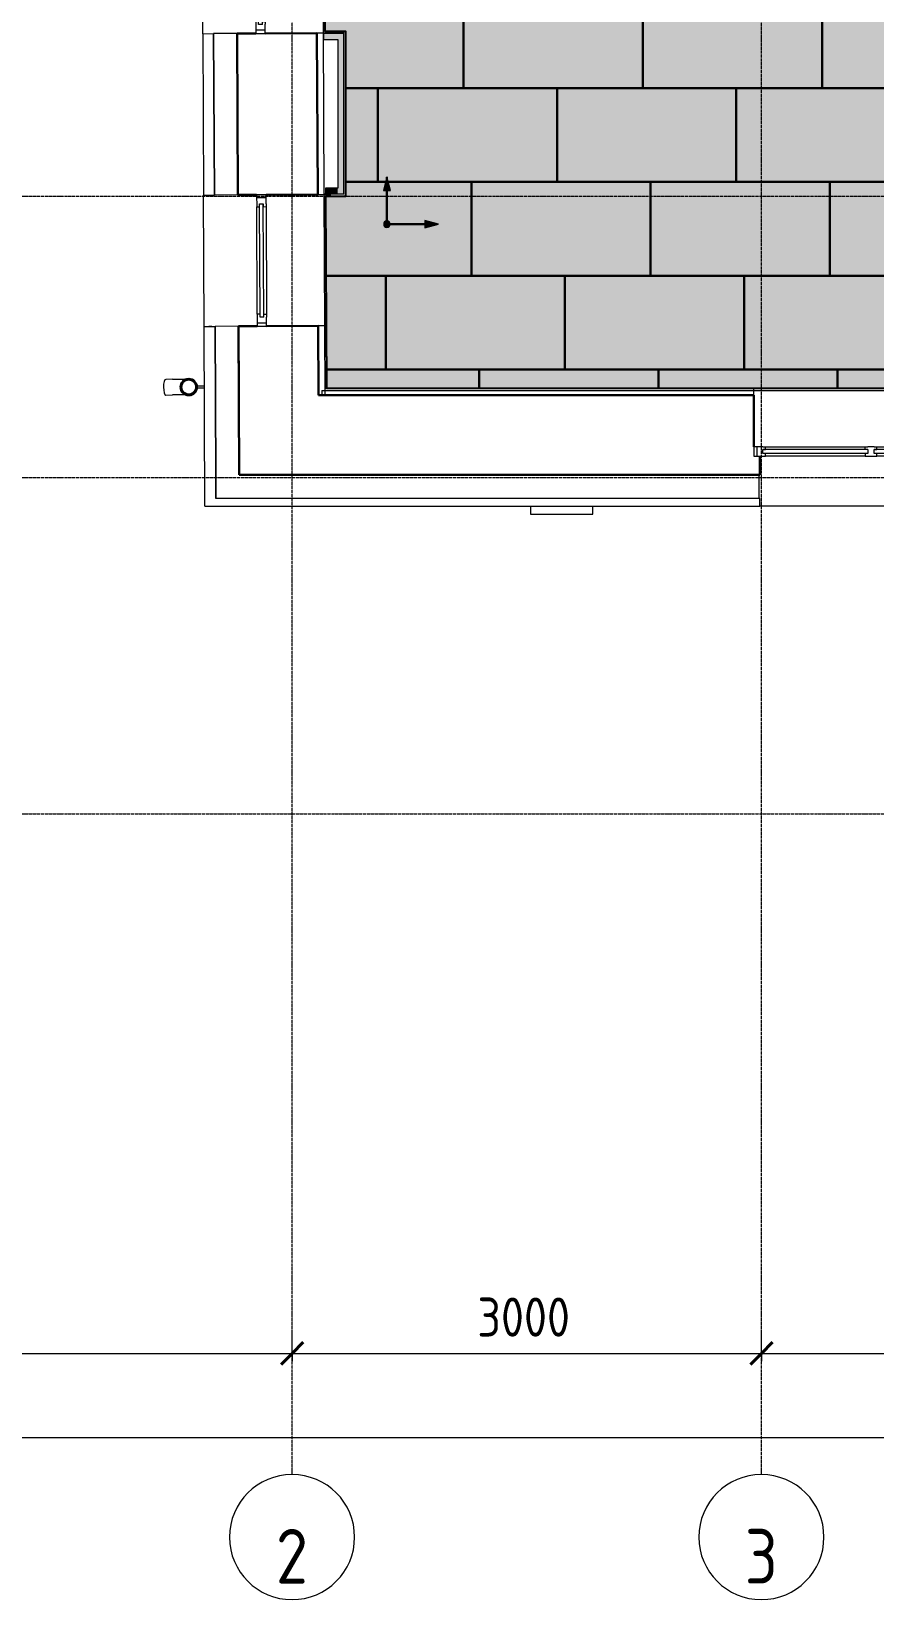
# Model space of a CAD drawing. Header units: millimetres. Extents: x -12447 to 83753, y -46415 to 46712.
# Drawn here: x -1667 to 3723, y -7181 to 2848 of the extents above; entities that cross this region are included whole.
import ezdxf
from ezdxf.xclip import XClip

# ---------------------------------------------------------------- set-up
doc = ezdxf.new("R2010")
doc.units = ezdxf.units.MM
doc.header["$XCLIPFRAME"] = 2
doc.linetypes.add('ADSK_Линия сетки', pattern=[25, 20, -2.5, 0, -2.5])
doc.layers.add('1_Сущ. кусты', color=7, linetype='Continuous')
for name, color, linetype, lineweight in [('_ Окна', 7, 'Continuous', 9), ('Обобщенные модели', 7, 'Continuous', 18), ('Окна', 7, 'Continuous', 9), ('Оси', 7, 'Continuous', 9), ('Перекрытие', 7, 'Continuous', 18), ('Размеры', 7, 'Continuous', 9), ('Размеры-100', 7, 'Continuous', 9), ('Стены внутренние', 7, 'Continuous', 18), ('Стены наружные', 7, 'Continuous', 18), ('Стены несущие', 7, 'Continuous', 30), ('Стены отделка', 7, 'Continuous', 30), ('Стены штриховка', 7, 'Continuous', 9), ('Узлы', 7, 'Continuous', 18)]:
    doc.layers.add(name, color=color, linetype=linetype, lineweight=lineweight)
doc.layers.add('Линии', color=7, linetype='Continuous', lineweight=9, true_color=0x00a600)
doc.styles.add('GOST Common', font='GOST_Common.ttf', dxfattribs={"width": 0.9, "height": 350})
doc.styles.add('GOST Common_2', font='GOST_Common.ttf', dxfattribs={"width": 0.9, "height": 250})
doc.dimstyles.new('ADSK_Основной_2_5_мм', dxfattribs={"dimscale": 304.8, "dimtxt": 251.428749, "dimasz": 0.463911, "dimexe": 0.492126, "dimexo": 0.492126, "dimgap": 0.098425, "dimtad": 1, "dimrnd": 0.01, "dimdsep": 46, "dimtxsty": 'GOST Common_2', "dimblk1": 'OBLIQUE', "dimblk2": 'OBLIQUE', "dimsah": 1, "dimcen": 0.09, "dimdle": 0.492126, "dimazin": 2, "dimtfac": 1, "dimtdec": 4, "dimtix": 1, "dimtmove": 0, "dimatfit": 3, "dimfxl": 1, "dimtvp": 1, "dimtolj": 1, "dimtzin": 0, "dimlwd": 20, "dimlwe": 20, "dimarcsym": 2})

# ---------------------------------------------------------------- blocks, each defined once
blk = doc.blocks.new('Водосток - Тип 1 _карниз больше 490мм_-5158525-План полов 1-го этажа')
at = {"layer": 'Обобщенные модели', "lineweight": 9}
h = blk.add_hatch(dxfattribs=at)
h.set_pattern_fill('FP_8', color=256, style=0, pattern_type=2)
h.set_pattern_definition([(314.728, (-451.3, -498.1), (106.568, 105.561), [])])
h.paths.add_polyline_path([(76, 171), (77, 147), (87, 128), (103, 115), (125, 110), (147, 115), (164, 129), (174, 149), (174, 171), (164, 191), (145, 206), (125, 210), (102, 204), (86, 191), (76, 171)])
at = {"layer": 'Обобщенные модели'}
for p, q in [((75, 306), (75, 264)), ((175, 264), (175, 306)), ((120, 109), (120, 60)), ((130, 60), (130, 109))]:
    blk.add_line(p, q, dxfattribs=at)
at = {"layer": 'Обобщенные модели', "flags": 128}
for points in [[(75, 173), (75, 174), (75, 177), (75, 180), (75, 183), (75, 186), (75, 190), (75, 193), (75, 197), (75, 201), (75, 205), (75, 210), (75, 214), (75, 219), (75, 224), (75, 229), (75, 234), (75, 239), (75, 245), (75, 250), (75, 256), (75, 261), (75, 264)], [(175, 264), (175, 258), (175, 252), (175, 247), (175, 242), (175, 236), (175, 231), (175, 226), (175, 221), (175, 216), (175, 212), (175, 207), (175, 203), (175, 199), (175, 195), (175, 191), (175, 188), (175, 184), (175, 181), (175, 178), (175, 175), (175, 173)]]:
    blk.add_lwpolyline(points, dxfattribs=at)
at = {"layer": 'Обобщенные модели'}
for start, end in [(90, 270), (270, 90)]:
    blk.add_arc((125, 160), 52, start, end, dxfattribs=at)
at = {"layer": 'Обобщенные модели', "lineweight": 40}
for start, end in [(90, 270), (270, 90)]:
    blk.add_arc((125, 160), 50, start, end, dxfattribs=at)
at = {"layer": 'Обобщенные модели'}
for start_param, end_param in [(4.712389, 6.283185), (3.141593, 4.712389)]:
    blk.add_ellipse((125, 306), major_axis=(-50, 0), ratio=0.309017, start_param=start_param, end_param=end_param, dxfattribs=at)
blk = doc.blocks.new('окна_rehau_однопольное_фрамуга_сверху - 800х2240 _нов_-2056536-План полов 1-го этажа')
at = {"layer": '_ Окна', "lineweight": 18}
for p, q in [((-344, 135), (-420, 135)), ((-420, 135), (-420, 75)), ((-362, 93), (-362, 117)), ((-362, 117), (-344, 117)), ((-344, 117), (-344, 135)), ((344, 135), (344, 117)), ((420, 135), (344, 135)), ((344, 117), (362, 117)), ((362, 117), (362, 93)), ((420, 75), (420, 135)), ((-420, 75), (-362, 75)), ((-362, 93), (-344, 93)), ((-344, 75), (-362, 75)), ((-344, 93), (-344, 75)), ((344, 93), (344, 75)), ((362, 93), (344, 93)), ((362, 75), (344, 75)), ((362, 75), (420, 75))]:
    blk.add_line(p, q, dxfattribs=at)
at = {"layer": '_ Окна'}
for p, q in [((-400, 75), (-400, 135)), ((-344, 117), (344, 117)), ((400, 75), (400, 135)), ((-362, 93), (362, 93))]:
    blk.add_line(p, q, dxfattribs=at)
at = {"layer": 'Окна'}
for p, q in [((-344, 135), (344, 135)), ((344, 75), (-344, 75))]:
    blk.add_line(p, q, dxfattribs=at)
blk = doc.blocks.new('окна_rehau_однопольное_фрамуга_сверху - 800х2240 _нов_-V51-План полов 1-го этажа')
at = {"layer": '_ Окна', "lineweight": 18}
for p, q in [((-344, 135), (-420, 135)), ((-420, 135), (-420, 75)), ((-362, 93), (-362, 117)), ((-362, 117), (-344, 117)), ((-344, 117), (-344, 135)), ((344, 135), (344, 117)), ((420, 135), (344, 135)), ((344, 117), (362, 117)), ((362, 117), (362, 93)), ((420, 75), (420, 135)), ((-420, 75), (-362, 75)), ((-362, 93), (-344, 93)), ((-344, 75), (-362, 75)), ((-344, 93), (-344, 75)), ((344, 93), (344, 75)), ((362, 93), (344, 93)), ((362, 75), (344, 75)), ((362, 75), (420, 75))]:
    blk.add_line(p, q, dxfattribs=at)
at = {"layer": '_ Окна'}
for p, q in [((-400, 75), (-400, 135)), ((-344, 117), (344, 117)), ((400, 75), (400, 135)), ((-362, 93), (362, 93))]:
    blk.add_line(p, q, dxfattribs=at)
at = {"layer": 'Окна'}
for p, q in [((-344, 135), (344, 135)), ((344, 75), (-344, 75))]:
    blk.add_line(p, q, dxfattribs=at)
blk = doc.blocks.new('окна_rehau_двупольное_2_фрамуги - 1460х2440 _нов_-2128967-План полов 1-го этажа')
at = {"layer": '_ Окна', "lineweight": 18}
for p, q in [((-674, 135), (-750, 135)), ((-750, 135), (-750, 75)), ((-692, 93), (-692, 117)), ((-692, 117), (-674, 117)), ((-674, 117), (-674, 135)), ((38, 135), (-38, 135)), ((-38, 135), (-38, 117)), ((-38, 117), (-20, 117)), ((-20, 117), (-20, 93)), ((20, 93), (20, 117)), ((20, 117), (38, 117)), ((38, 117), (38, 135)), ((674, 135), (674, 117)), ((750, 135), (674, 135)), ((674, 117), (692, 117)), ((692, 117), (692, 93)), ((750, 75), (750, 135)), ((-750, 75), (-692, 75)), ((-692, 93), (-674, 93)), ((-674, 75), (-692, 75)), ((-674, 93), (-674, 75)), ((-38, 93), (-38, 75)), ((-20, 93), (-38, 93)), ((-20, 75), (-38, 75)), ((-20, 75), (20, 75)), ((20, 93), (38, 93)), ((38, 75), (20, 75)), ((38, 93), (38, 75)), ((674, 93), (674, 75)), ((692, 93), (674, 93)), ((692, 75), (674, 75)), ((692, 75), (750, 75))]:
    blk.add_line(p, q, dxfattribs=at)
at = {"layer": '_ Окна'}
for p, q in [((-730, 75), (-730, 135)), ((-674, 117), (-38, 117)), ((38, 117), (674, 117)), ((730, 75), (730, 135)), ((-692, 93), (-20, 93)), ((20, 93), (692, 93))]:
    blk.add_line(p, q, dxfattribs=at)
at = {"layer": 'Окна'}
for p, q in [((-674, 135), (-38, 135)), ((38, 135), (674, 135)), ((-38, 75), (-674, 75)), ((674, 75), (38, 75))]:
    blk.add_line(p, q, dxfattribs=at)
blk = doc.blocks.new('Ось сетки - Круг_Ø8 мм-8258-План полов 1-го этажа')
at = {"layer": 'Оси', "lineweight": 20}
for start, end in [(360, 180), (180, 360)]:
    blk.add_arc((0, 0), 4, start, end, dxfattribs=at)
blk = doc.blocks.new('DIMBLOCK7-План полов 1-го этажа')
at = {"layer": 'Размеры-100', "lineweight": 20, "transparency": 16777216}
for p, q in [((-6500, -5606), (-6500, -5456)), ((0, -5606), (0, -5456)), ((-6650, -5606), (0, -5606)), ((-6500, -5606), (-6500, -5656)), ((0, -5606), (0, -5656))]:
    blk.add_line(p, q, dxfattribs=at)
at = {"layer": 'Размеры-100', "lineweight": 40, "transparency": 16777216}
for p, q in [((-6500, -5606), (-6571, -5677)), ((-6500, -5606), (-6430, -5535)), ((0, -5606), (-71, -5677)), ((0, -5606), (70, -5535))]:
    blk.add_line(p, q, dxfattribs=at)
at = {"layer": 'Размеры-100', "color": 0, "lineweight": 20, "transparency": 16777216, "insert": (-3566, -5249), "char_height": 250, "width": 756.84, "attachment_point": 1, "line_spacing_factor": 1.022761, "style": 'GOST Common_2'}
blk.add_mtext('6500', dxfattribs=at)
blk = doc.blocks.new('_Oblique')
at = {"color": 0, "linetype": 'ByBlock', "lineweight": -2}
blk.add_line((-0.5, -0.5), (0.5, 0.5), dxfattribs=at)
blk = doc.blocks.new('DIMBLOCK8-План полов 1-го этажа')
at = {"layer": 'Размеры-100', "lineweight": 20, "transparency": 16777216}
for p, q in [((0, -5606), (0, -5456)), ((3000, -5606), (3000, -5456)), ((0, -5606), (3000, -5606)), ((0, -5606), (0, -5656)), ((3000, -5606), (3000, -5656))]:
    blk.add_line(p, q, dxfattribs=at)
at = {"layer": 'Размеры-100', "lineweight": 40, "transparency": 16777216}
for p, q in [((0, -5606), (-71, -5677)), ((0, -5606), (70, -5535)), ((3000, -5606), (2929, -5677)), ((3000, -5606), (3070, -5535))]:
    blk.add_line(p, q, dxfattribs=at)
at = {"layer": 'Размеры-100', "color": 0, "lineweight": 20, "transparency": 16777216, "insert": (1184, -5249), "char_height": 250, "width": 756.84, "attachment_point": 1, "line_spacing_factor": 1.022761, "style": 'GOST Common_2'}
blk.add_mtext('3000', dxfattribs=at)
blk = doc.blocks.new('DIMBLOCK9-План полов 1-го этажа')
at = {"layer": 'Размеры-100', "lineweight": 20, "transparency": 16777216}
for p, q in [((3000, -5606), (3000, -5456)), ((7150, -5606), (7150, -5456)), ((3000, -5606), (7150, -5606)), ((3000, -5606), (3000, -5656)), ((7150, -5606), (7150, -5656))]:
    blk.add_line(p, q, dxfattribs=at)
at = {"layer": 'Размеры-100', "lineweight": 40, "transparency": 16777216}
for p, q in [((3000, -5606), (2929, -5677)), ((3000, -5606), (3070, -5535)), ((7150, -5606), (7079, -5677)), ((7150, -5606), (7220, -5535))]:
    blk.add_line(p, q, dxfattribs=at)
at = {"layer": 'Размеры-100', "color": 0, "lineweight": 20, "transparency": 16777216, "insert": (4772, -5249), "char_height": 250, "width": 726.16, "attachment_point": 1, "line_spacing_factor": 1.022761, "style": 'GOST Common_2'}
blk.add_mtext('4150', dxfattribs=at)
blk = doc.blocks.new('DIMBLOCK18-План полов 1-го этажа')
at = {"layer": 'Размеры-100', "lineweight": 20, "transparency": 16777216}
for p, q in [((-6500, -6143), (-6500, -5993)), ((55350, -6143), (55350, -5993)), ((-6650, -6143), (55500, -6143)), ((-6500, -6143), (-6500, -6193)), ((55350, -6143), (55350, -6193))]:
    blk.add_line(p, q, dxfattribs=at)
at = {"layer": 'Размеры-100', "lineweight": 40, "transparency": 16777216}
for p, q in [((-6500, -6143), (-6430, -6072)), ((55350, -6143), (55420, -6072)), ((-6500, -6143), (-6571, -6214)), ((55350, -6143), (55279, -6214))]:
    blk.add_line(p, q, dxfattribs=at)
at = {"layer": 'Размеры-100', "color": 0, "lineweight": 20, "transparency": 16777216, "insert": (24054, -5786), "char_height": 250, "width": 889.8, "attachment_point": 1, "line_spacing_factor": 1.022761, "style": 'GOST Common_2'}
blk.add_mtext('61850', dxfattribs=at)
blk = doc.blocks.new('3')
at = {"layer": '1_Сущ. кусты', "true_color": 0xdddddd, "transparency": 33554661}
h = blk.add_hatch(color=254, dxfattribs=at)
h.dxf.hatch_style = 1
h.paths.add_polyline_path([(35883, -50458), (35883, -49858), (34738, -49858), (34738, -50458)])
h.paths.add_polyline_path([(36481, -51058), (36481, -50458), (35335, -50458), (35335, -51058)])
h.paths.add_polyline_path([(35335, -51058), (35335, -50458), (34190, -50458), (34190, -51058)])
h.paths.add_polyline_path([(35933, -51658), (35933, -51058), (34787, -51058), (34787, -51658)])
h.paths.add_polyline_path([(35385, -52258), (35385, -51658), (34239, -51658), (34239, -52258)])
h.paths.add_polyline_path([(35982, -52858), (35982, -52258), (34837, -52258), (34837, -52858)])
h.paths.add_polyline_path([(36580, -53458), (36580, -52858), (35434, -52858), (35434, -53458)])
h.paths.add_polyline_path([(35434, -53458), (35434, -52858), (34289, -52858), (34289, -53458)])
h.paths.add_polyline_path([(36032, -54058), (36032, -53458), (34886, -53458), (34886, -54058)])
h.paths.add_polyline_path([(35484, -54658), (35484, -54058), (34338, -54058), (34338, -54658)])
h.paths.add_polyline_path([(36081, -55258), (36081, -54658), (34936, -54658), (34936, -55258)])
h.paths.add_polyline_path([(36679, -55858), (36679, -55258), (35533, -55258), (35533, -55858)])
h.paths.add_polyline_path([(35533, -55858), (35533, -55258), (34388, -55258), (34388, -55858)])
h.paths.add_polyline_path([(36131, -56458), (36131, -55858), (34985, -55858), (34985, -56458)])
h.paths.add_polyline_path([(35583, -57058), (35583, -56458), (34437, -56458), (34437, -57058)])
h.paths.add_polyline_path([(36180, -57658), (36180, -57058), (35035, -57058), (35035, -57658)])
h.paths.add_polyline_path([(36778, -58258), (36778, -57658), (35632, -57658), (35632, -58258)])
h.paths.add_polyline_path([(35632, -58258), (35632, -57658), (34487, -57658), (34487, -58258)])
h.paths.add_polyline_path([(36230, -58858), (36230, -58258), (35084, -58258), (35084, -58858)])
h.paths.add_polyline_path([(35682, -59458), (35682, -58858), (34536, -58858), (34536, -59458)])
h.paths.add_polyline_path([(37626, -51058), (37626, -50458), (36481, -50458), (36481, -51058)])
h.paths.add_polyline_path([(38224, -51658), (38224, -51058), (37078, -51058), (37078, -51658)])
h.paths.add_polyline_path([(37078, -51658), (37078, -51058), (35933, -51058), (35933, -51658)])
h.paths.add_polyline_path([(37676, -52258), (37676, -51658), (36530, -51658), (36530, -52258)])
h.paths.add_polyline_path([(36530, -52258), (36530, -51658), (35385, -51658), (35385, -52258)])
h.paths.add_polyline_path([(37128, -52858), (37128, -52258), (35982, -52258), (35982, -52858)])
h.paths.add_polyline_path([(39369, -51658), (39369, -51058), (38224, -51058), (38224, -51658)])
h.paths.add_polyline_path([(39967, -52258), (39967, -51658), (38821, -51658), (38821, -52258)])
h.paths.add_polyline_path([(38821, -52258), (38821, -51658), (37676, -51658), (37676, -52258)])
h.paths.add_polyline_path([(39419, -52858), (39419, -52258), (38273, -52258), (38273, -52858)])
h.paths.add_polyline_path([(38273, -52858), (38273, -52258), (37128, -52258), (37128, -52858)])
h.paths.add_polyline_path([(38871, -53458), (38871, -52858), (37725, -52858), (37725, -53458)])
h.paths.add_polyline_path([(40016, -53458), (40016, -52858), (38871, -52858), (38871, -53458)])
h.paths.add_polyline_path([(37725, -53458), (37725, -52858), (36580, -52858), (36580, -53458)])
h.paths.add_polyline_path([(38323, -54058), (38323, -53458), (37177, -53458), (37177, -54058)])
h.paths.add_polyline_path([(37177, -54058), (37177, -53458), (36032, -53458), (36032, -54058)])
h.paths.add_polyline_path([(37775, -54658), (37775, -54058), (36629, -54058), (36629, -54658)])
h.paths.add_polyline_path([(36629, -54658), (36629, -54058), (35484, -54058), (35484, -54658)])
h.paths.add_polyline_path([(37227, -55258), (37227, -54658), (36081, -54658), (36081, -55258)])
h.paths.add_polyline_path([(39468, -54058), (39468, -53458), (38323, -53458), (38323, -54058)])
h.paths.add_polyline_path([(40066, -54658), (40066, -54058), (38920, -54058), (38920, -54658)])
h.paths.add_polyline_path([(38920, -54658), (38920, -54058), (37775, -54058), (37775, -54658)])
h.paths.add_polyline_path([(39518, -55258), (39518, -54658), (38372, -54658), (38372, -55258)])
h.paths.add_polyline_path([(38372, -55258), (38372, -54658), (37227, -54658), (37227, -55258)])
h.paths.add_polyline_path([(38970, -55858), (38970, -55258), (37824, -55258), (37824, -55858)])
h.paths.add_polyline_path([(40115, -55858), (40115, -55258), (38970, -55258), (38970, -55858)])
h.paths.add_polyline_path([(37824, -55858), (37824, -55258), (36679, -55258), (36679, -55858)])
h.paths.add_polyline_path([(38422, -56458), (38422, -55858), (37276, -55858), (37276, -56458)])
h.paths.add_polyline_path([(37276, -56458), (37276, -55858), (36131, -55858), (36131, -56458)])
h.paths.add_polyline_path([(37874, -57058), (37874, -56458), (36728, -56458), (36728, -57058)])
h.paths.add_polyline_path([(36728, -57058), (36728, -56458), (35583, -56458), (35583, -57058)])
h.paths.add_polyline_path([(37326, -57658), (37326, -57058), (36180, -57058), (36180, -57658)])
h.paths.add_polyline_path([(39567, -56458), (39567, -55858), (38422, -55858), (38422, -56458)])
h.paths.add_polyline_path([(40165, -57058), (40165, -56458), (39019, -56458), (39019, -57058)])
h.paths.add_polyline_path([(39019, -57058), (39019, -56458), (37874, -56458), (37874, -57058)])
h.paths.add_polyline_path([(39617, -57658), (39617, -57058), (38471, -57058), (38471, -57658)])
h.paths.add_polyline_path([(38471, -57658), (38471, -57058), (37326, -57058), (37326, -57658)])
h.paths.add_polyline_path([(39069, -58258), (39069, -57658), (37923, -57658), (37923, -58258)])
h.paths.add_polyline_path([(40214, -58258), (40214, -57658), (39069, -57658), (39069, -58258)])
h.paths.add_polyline_path([(37923, -58258), (37923, -57658), (36778, -57658), (36778, -58258)])
h.paths.add_polyline_path([(38521, -58858), (38521, -58258), (37375, -58258), (37375, -58858)])
h.paths.add_polyline_path([(37375, -58858), (37375, -58258), (36230, -58258), (36230, -58858)])
h.paths.add_polyline_path([(37973, -59458), (37973, -58858), (36827, -58858), (36827, -59458)])
h.paths.add_polyline_path([(36827, -59458), (36827, -58858), (35682, -58858), (35682, -59458)])
h.paths.add_polyline_path([(37425, -60058), (37425, -59458), (36279, -59458), (36279, -60058)])
h.paths.add_polyline_path([(39666, -58858), (39666, -58258), (38521, -58258), (38521, -58858)])
h.paths.add_polyline_path([(39118, -59458), (39118, -58858), (37973, -58858), (37973, -59458)])
h.paths.add_polyline_path([(39716, -60058), (39716, -59458), (38570, -59458), (38570, -60058)])
h.paths.add_polyline_path([(38570, -60058), (38570, -59458), (37425, -59458), (37425, -60058)])
h.paths.add_polyline_path([(39168, -60658), (39168, -60058), (38022, -60058), (38022, -60658)])
h.paths.add_polyline_path([(36279, -60058), (36279, -59458), (35134, -59458), (35134, -60058)])
h.paths.add_polyline_path([(36877, -60658), (36877, -60058), (35731, -60058), (35731, -60658)])
h.paths.add_polyline_path([(35731, -60658), (35731, -60058), (34586, -60058), (34586, -60658)])
h.paths.add_polyline_path([(36329, -61258), (36329, -60658), (35183, -60658), (35183, -61258)])
h.paths.add_polyline_path([(35781, -61858), (35781, -61258), (34635, -61258), (34635, -61858)])
h.paths.add_polyline_path([(38022, -60658), (38022, -60058), (36877, -60058), (36877, -60658)])
h.paths.add_polyline_path([(38620, -61258), (38620, -60658), (37474, -60658), (37474, -61258)])
h.paths.add_polyline_path([(37474, -61258), (37474, -60658), (36329, -60658), (36329, -61258)])
h.paths.add_polyline_path([(38072, -61858), (38072, -61258), (36926, -61258), (36926, -61858)])
h.paths.add_polyline_path([(36926, -61858), (36926, -61258), (35781, -61258), (35781, -61858)])
h.paths.add_polyline_path([(37524, -62458), (37524, -61858), (36378, -61858), (36378, -62458)])
h.paths.add_polyline_path([(39765, -61258), (39765, -60658), (38620, -60658), (38620, -61258)])
h.paths.add_polyline_path([(39217, -61858), (39217, -61258), (38072, -61258), (38072, -61858)])
h.paths.add_polyline_path([(39815, -62458), (39815, -61858), (38669, -61858), (38669, -62458)])
h.paths.add_polyline_path([(38669, -62458), (38669, -61858), (37524, -61858), (37524, -62458)])
h.paths.add_polyline_path([(39267, -63058), (39267, -62458), (38121, -62458), (38121, -63058)])
h.paths.add_polyline_path([(36378, -62458), (36378, -61858), (35233, -61858), (35233, -62458)])
h.paths.add_polyline_path([(36976, -63058), (36976, -62458), (35830, -62458), (35830, -63058)])
h.paths.add_polyline_path([(35830, -63058), (35830, -62458), (34685, -62458), (34685, -63058)])
h.paths.add_polyline_path([(36428, -63658), (36428, -63058), (35282, -63058), (35282, -63658)])
h.paths.add_polyline_path([(35880, -64258), (35880, -63658), (34734, -63658), (34734, -64258)])
h.paths.add_polyline_path([(38121, -63058), (38121, -62458), (36976, -62458), (36976, -63058)])
h.paths.add_polyline_path([(38719, -63658), (38719, -63058), (37573, -63058), (37573, -63658)])
h.paths.add_polyline_path([(37573, -63658), (37573, -63058), (36428, -63058), (36428, -63658)])
h.paths.add_polyline_path([(38171, -64258), (38171, -63658), (37025, -63658), (37025, -64258)])
h.paths.add_polyline_path([(37025, -64258), (37025, -63658), (35880, -63658), (35880, -64258)])
h.paths.add_polyline_path([(37623, -64858), (37623, -64258), (36477, -64258), (36477, -64858)])
h.paths.add_polyline_path([(39864, -63658), (39864, -63058), (38719, -63058), (38719, -63658)])
h.paths.add_polyline_path([(39316, -64258), (39316, -63658), (38171, -63658), (38171, -64258)])
h.paths.add_polyline_path([(39914, -64858), (39914, -64258), (38768, -64258), (38768, -64858)])
h.paths.add_polyline_path([(38768, -64858), (38768, -64258), (37623, -64258), (37623, -64858)])
h.paths.add_polyline_path([(39366, -65458), (39366, -64858), (38220, -64858), (38220, -65458)])
h.paths.add_polyline_path([(36477, -64858), (36477, -64258), (35332, -64258), (35332, -64858)])
h.paths.add_polyline_path([(37075, -65458), (37075, -64858), (35929, -64858), (35929, -65458)])
h.paths.add_polyline_path([(35929, -65458), (35929, -64858), (34784, -64858), (34784, -65458)])
h.paths.add_polyline_path([(36527, -66058), (36527, -65458), (35381, -65458), (35381, -66058)])
h.paths.add_polyline_path([(35381, -66058), (35381, -65458), (34236, -65458), (34236, -66058)])
h.paths.add_polyline_path([(38220, -65458), (38220, -64858), (37075, -64858), (37075, -65458)])
h.paths.add_polyline_path([(38818, -66058), (38818, -65458), (37672, -65458), (37672, -66058)])
h.paths.add_polyline_path([(37672, -66058), (37672, -65458), (36527, -65458), (36527, -66058)])
h.paths.add_polyline_path([(39963, -66058), (39963, -65458), (38818, -65458), (38818, -66058)])
h.paths.add_polyline_path([(35332, -64858), (35332, -64258), (34186, -64258), (34186, -64858)])
h.paths.add_polyline_path([(34536, -59458), (34536, -58858), (33391, -58858), (33391, -59458)])
h.paths.add_polyline_path([(34586, -60658), (34586, -60058), (33440, -60058), (33440, -60658)])
h.paths.add_polyline_path([(34738, -50458), (34738, -49858), (33592, -49858), (33592, -50458)])
h.paths.add_polyline_path([(34787, -51658), (34787, -51058), (33642, -51058), (33642, -51658)])
h.paths.add_polyline_path([(34338, -54658), (34338, -54058), (33193, -54058), (33193, -54658)])
h.paths.add_polyline_path([(34388, -55858), (34388, -55258), (33242, -55258), (33242, -55858)])
h.paths.add_polyline_path([(34437, -57058), (34437, -56458), (33292, -56458), (33292, -57058)])
h.paths.add_polyline_path([(34487, -58258), (34487, -57658), (33341, -57658), (33341, -58258)])
h.paths.add_polyline_path([(34635, -61858), (34635, -61258), (33490, -61258), (33490, -61858)])
h.paths.add_polyline_path([(34685, -63058), (34685, -62458), (33539, -62458), (33539, -63058)])
h.paths.add_polyline_path([(34734, -64258), (34734, -63658), (33589, -63658), (33589, -64258)])
h.paths.add_polyline_path([(34784, -65458), (34784, -64858), (33638, -64858), (33638, -65458)])
h.paths.add_polyline_path([(38319, -67858), (38319, -67258), (37174, -67258), (37174, -67858)])
h.paths.add_polyline_path([(40610, -67858), (40610, -67258), (39465, -67258), (39465, -67858)])
h.paths.add_polyline_path([(39465, -67858), (39465, -67258), (38319, -67258), (38319, -67858)])
h.paths.add_polyline_path([(38867, -67258), (38867, -66658), (37722, -66658), (37722, -67258)])
h.paths.add_polyline_path([(40013, -67258), (40013, -66658), (38867, -66658), (38867, -67258)])
h.paths.add_polyline_path([(38270, -66658), (38270, -66058), (37124, -66058), (37124, -66658)])
h.paths.add_polyline_path([(39415, -66658), (39415, -66058), (38270, -66058), (38270, -66658)])
h.paths.add_polyline_path([(36576, -67258), (36576, -66658), (35431, -66658), (35431, -67258)])
h.paths.add_polyline_path([(37722, -67258), (37722, -66658), (36576, -66658), (36576, -67258)])
h.paths.add_polyline_path([(37124, -66658), (37124, -66058), (35979, -66058), (35979, -66658)])
h.paths.add_polyline_path([(35979, -66658), (35979, -66058), (34833, -66058), (34833, -66658)])
h.paths.add_polyline_path([(34833, -66658), (34833, -66058), (33688, -66058), (33688, -66658)])
h.paths.add_polyline_path([(35134, -60058), (35134, -59458), (33988, -59458), (33988, -60058)])
h.paths.add_polyline_path([(34837, -52858), (34837, -52258), (33691, -52258), (33691, -52858)])
h.paths.add_polyline_path([(34886, -54058), (34886, -53458), (33741, -53458), (33741, -54058)])
h.paths.add_polyline_path([(34936, -55258), (34936, -54658), (33790, -54658), (33790, -55258)])
h.paths.add_polyline_path([(34985, -56458), (34985, -55858), (33840, -55858), (33840, -56458)])
h.paths.add_polyline_path([(35035, -57658), (35035, -57058), (33889, -57058), (33889, -57658)])
h.paths.add_polyline_path([(35084, -58858), (35084, -58258), (33939, -58258), (33939, -58858)])
h.paths.add_polyline_path([(35183, -61258), (35183, -60658), (34038, -60658), (34038, -61258)])
h.paths.add_polyline_path([(35282, -63658), (35282, -63058), (34137, -63058), (34137, -63658)])
h.paths.add_polyline_path([(35233, -62458), (35233, -61858), (34087, -61858), (34087, -62458)])
at = {"color": 8, "true_color": 0x787878}
for points in [[(35731, -60658), (35731, -60058), (34586, -60058), (34586, -60658)], [(36877, -60658), (36877, -60058), (35731, -60058), (35731, -60658)], [(38022, -60658), (38022, -60058), (36877, -60058), (36877, -60658)], [(39168, -60658), (39168, -60058), (38022, -60058), (38022, -60658)], [(35183, -61258), (35183, -60658), (34038, -60658), (34038, -61258)], [(36329, -61258), (36329, -60658), (35183, -60658), (35183, -61258)], [(37474, -61258), (37474, -60658), (36329, -60658), (36329, -61258)], [(38620, -61258), (38620, -60658), (37474, -60658), (37474, -61258)], [(35781, -61858), (35781, -61258), (34635, -61258), (34635, -61858)], [(36926, -61858), (36926, -61258), (35781, -61258), (35781, -61858)], [(38072, -61858), (38072, -61258), (36926, -61258), (36926, -61858)], [(39217, -61858), (39217, -61258), (38072, -61258), (38072, -61858)], [(35233, -62458), (35233, -61858), (34087, -61858), (34087, -62458)], [(36378, -62458), (36378, -61858), (35233, -61858), (35233, -62458)], [(37524, -62458), (37524, -61858), (36378, -61858), (36378, -62458)], [(38669, -62458), (38669, -61858), (37524, -61858), (37524, -62458)], [(35830, -63058), (35830, -62458), (34685, -62458), (34685, -63058)], [(36976, -63058), (36976, -62458), (35830, -62458), (35830, -63058)], [(38121, -63058), (38121, -62458), (36976, -62458), (36976, -63058)], [(39267, -63058), (39267, -62458), (38121, -62458), (38121, -63058)]]:
    blk.add_lwpolyline(points, close=True, dxfattribs=at)

msp = doc.modelspace()

# ---------------------------------------------------------------- hatches: boundary and pattern name
at = {"layer": 'Стены внутренние'}
for points in [[(291.592, 2795.804), (331.592, 2795.804), (331.592, 2835.804), (199.88, 2835.393), (199.88, 2795.804), (203.328, 2795.804)], [(331.545, 1805.831), (331.592, 1806.205), (331.592, 2795.804), (291.592, 2795.804), (291.592, 1805.831)], [(212.895, 1805.831), (291.592, 1806.205), (291.592, 1845.831), (212.895, 1845.831), (212.895, 1806.205)]]:
    msp.add_hatch(color=256, dxfattribs=at).paths.add_polyline_path(points)
at = {"layer": 'Узлы', "true_color": 0xff0000}
for points in [[(586.026, 1829.304), (628.97, 1829.304), (605.344, 1917.475), (583.361, 1829.304)], [(605.344, 1594.653), (610.521, 1595.335), (615.344, 1597.333), (619.487, 1600.511), (622.665, 1604.653), (624.663, 1609.477), (625.344, 1614.653), (624.663, 1619.83), (622.665, 1624.653), (619.487, 1628.795), (615.344, 1631.974), (610.521, 1633.972), (605.344, 1634.653), (600.168, 1633.972), (595.344, 1631.974), (591.202, 1628.795), (588.024, 1624.653), (586.026, 1619.83), (585.344, 1614.653), (586.026, 1609.477), (588.024, 1604.653), (591.202, 1600.511), (595.344, 1597.333), (600.168, 1595.335)], [(847.389, 1592.267), (935.559, 1615.893), (847.389, 1637.876), (847.389, 1597.333)]]:
    msp.add_hatch(color=1, dxfattribs=at).paths.add_polyline_path(points)

# ---------------------------------------------------------------- linework, layer by layer
at = {"color": 8, "true_color": 0x787878}
msp.add_lwpolyline([(7128.065, 7980), (7098.5, 563.098), (5603.404, 563.098), (5603.404, 693.098), (5139.404, 693.098), (5139.404, 563.098), (221.232, 563.098), (215.379, 1793.831), (343.592, 1793.831), (343.592, 2847.804), (210.367, 2847.804), (197.736, 5503.752)], dxfattribs=at)
at = {"layer": 'Линии', "color": 1, "lineweight": 18, "true_color": 0xff0000}
for p, q in [((605.344, 1917.475), (583.361, 1829.304)), ((628.97, 1829.304), (605.344, 1917.475)), ((583.361, 1829.304), (628.97, 1829.304)), ((935.559, 1615.893), (847.389, 1637.876)), ((847.389, 1637.876), (847.389, 1592.267)), ((847.389, 1592.267), (935.559, 1615.893))]:
    msp.add_line(p, q, dxfattribs=at)
at = {"layer": 'Линии', "color": 1, "lineweight": 30, "true_color": 0xff0000}
for q in [(605.344, 1914.653), (905.344, 1614.653)]:
    msp.add_line((605.344, 1614.653), q, dxfattribs=at)
at = {"layer": 'Линии', "color": 1, "lineweight": 18, "true_color": 0xff0000}
for start, end in [(0, 180), (180, 0)]:
    msp.add_arc((605.344, 1614.653), 20, start, end, dxfattribs=at)
at = {"layer": 'Оси', "linetype": 'ADSK_Линия сетки'}
for p, q in [((-0.435, -6380.761), (-0.435, 44222.998)), ((2999.565, -6380.761), (2999.565, 44222.998)), ((-11646.57, 1795), (49917.893, 1795)), ((-11646.57, -5), (49917.893, -5)), ((-11646.57, -2155), (56004.853, -2155))]:
    msp.add_line(p, q, dxfattribs=at)
at = {"layer": 'Перекрытие'}
msp.add_line((198.425, 2835.583), (199.88, 2835.59), dxfattribs=at)
at = {"layer": 'Стены внутренние'}
for p, q in [((194.425, 3676.574), (198.42, 2836.583)), ((203.328, 1804.595), (207.323, 964.604)), ((2950.565, 551.098), (4450.565, 551.098))]:
    msp.add_line(p, q, dxfattribs=at)
at = {"layer": 'Стены наружные'}
for p, q in [((-571.571, 2832.921), (-575.566, 3672.912)), ((210.42, 2836.64), (208.42, 2836.631)), ((-562.669, 960.943), (-566.663, 1800.933)), ((243.379, 1793.831), (215.379, 1793.831)), ((215.379, 1793.831), (219.322, 964.661)), ((-532.674, 962.18), (-512.674, 962.275)), ((2950.565, 563.098), (4450.565, 563.098)), ((4405.565, -188.902), (2990.565, -188.902))]:
    msp.add_line(p, q, dxfattribs=at)
at = {"layer": 'Стены несущие'}
for p, q in [((-351.574, 2833.968), (-231.575, 2834.538)), ((-351.574, 2833.968), (-346.666, 1801.979)), ((-346.666, 1801.979), (-351.574, 2833.968)), ((158.421, 2836.393), (-171.576, 2834.824)), ((158.421, 2836.393), (163.328, 1804.405)), ((-226.667, 1802.55), (-346.666, 1801.979)), ((163.328, 1804.405), (-166.668, 1802.835)), ((-222.673, 962.559), (-342.671, 961.989)), ((-342.671, 961.989), (-338.149, 11.098)), ((-340.575, 521.098), (-342.671, 961.989)), ((167.323, 964.414), (-162.673, 962.845)), ((169.431, 521.098), (167.323, 964.414)), ((169.431, 521.098), (2950.565, 521.098)), ((2950.565, 191.098), (2950.565, 521.098)), ((2990.565, 11.098), (2990.565, 131.098)), ((2990.565, 11.098), (-338.149, 11.098))]:
    msp.add_line(p, q, dxfattribs=at)
at = {"layer": 'Стены отделка', "lineweight": 9}
for p, q in [((-571.571, 2832.921), (-501.572, 2833.254)), ((-571.571, 2832.921), (-566.663, 1800.933)), ((-351.574, 2833.968), (-501.572, 2833.254)), ((208.42, 2836.631), (158.421, 2836.393)), ((198.42, 2836.583), (203.322, 1805.831)), ((198.424, 2835.804), (331.592, 2835.804)), ((199.88, 2835.804), (199.88, 2795.804)), ((341.592, 2847.804), (210.367, 2847.804)), ((210.367, 2847.804), (210.42, 2836.64)), ((331.592, 1805.831), (331.592, 2835.804)), ((343.592, 1795.831), (343.592, 2845.804)), ((199.88, 2795.804), (291.592, 2795.804)), ((291.592, 2795.804), (291.592, 1845.831)), ((331.592, 1805.831), (203.322, 1805.831)), ((203.322, 1805.831), (203.328, 1804.595)), ((291.592, 1845.831), (212.895, 1845.831)), ((212.895, 1845.831), (212.895, 1805.831)), ((-566.663, 1800.933), (-496.664, 1801.266)), ((-346.666, 1801.979), (-496.664, 1801.266)), ((163.328, 1804.405), (243.327, 1804.785)), ((243.327, 1804.785), (243.379, 1793.831)), ((243.379, 1793.831), (341.592, 1793.831)), ((-562.669, 960.943), (-492.67, 961.275)), ((-557.201, -188.902), (-562.669, 960.943)), ((-342.671, 961.989), (-492.67, 961.275)), ((219.322, 964.661), (167.323, 964.414)), ((207.323, 964.604), (209.432, 520.971)), ((221.232, 563.098), (219.322, 964.661)), ((-338.149, 11.098), (-340.575, 521.098)), ((169.431, 521.098), (169.433, 520.781)), ((169.433, 520.781), (209.432, 520.971)), ((189.431, 551.098), (189.431, 521.098)), ((189.431, 551.098), (2950.565, 551.098)), ((2950.565, 563.098), (221.232, 563.098)), ((2950.565, 521.098), (2950.565, 563.098)), ((-487.438, -138.902), (-488.151, 11.098)), ((-488.151, 11.098), (-487.438, -138.902)), ((2984.565, -138.902), (2984.565, 11.098)), ((-557.201, -188.902), (2990.565, -188.902)), ((1523.045, -188.902), (1523.045, -238.902)), ((1923.045, -238.902), (1923.045, -188.902)), ((2990.565, -138.902), (2984.565, -138.902)), ((2990.565, -188.902), (2990.565, -138.902)), ((1523.045, -238.902), (1923.045, -238.902))]:
    msp.add_line(p, q, dxfattribs=at)
at = {"layer": 'Стены штриховка'}
for p, q in [((-496.664, 1801.266), (-501.572, 2833.254)), ((-501.572, 2833.254), (-496.664, 1801.266)), ((210.376, 2845.804), (343.592, 2845.804)), ((341.592, 1793.831), (341.592, 2847.804)), ((343.592, 2847.804), (341.592, 2847.804)), ((343.592, 2845.804), (343.592, 2847.804)), ((243.37, 1795.831), (343.592, 1795.831)), ((341.592, 1793.831), (343.592, 1793.831)), ((343.592, 1793.831), (343.592, 1795.831)), ((-488.151, 11.098), (-492.67, 961.275)), ((-492.67, 961.275), (-488.151, 11.098)), ((219.242, 561.098), (217.322, 964.652)), ((2950.565, 561.098), (219.242, 561.098)), ((2984.565, -138.902), (-487.438, -138.902))]:
    msp.add_line(p, q, dxfattribs=at)

# ---------------------------------------------------------------- block references
at = {"color": 8, "true_color": 0x787878}
ref = msp.add_blockref('3', (-34634.82, 63143.538), dxfattribs=at)
XClip(ref).set_block_clipping_path([(35746.3873486404, -54719.0266592033), (35734.3873486404, -54719.0266592033), (35734.3873486404, -54701.5266592033), (35744.7473486404, -54701.5266592033), (35744.7473486404, -54708.5266592033), (35794.7473486404, -54708.5266592033), (35794.7473486404, -54668.5266592033), (36644.7473486404, -54668.5266592033), (36644.7473486404, -54708.5266592033), (36694.7473486404, -54708.5266592033), (36694.7473486404, -54626.5266592033), (38354.7473486404, -54626.5266592033), (38354.7473486404, -54708.5266592033), (38404.7473486404, -54708.5266592033), (38404.7473486404, -54701.5266592033), (38407.3505044775, -54701.5266592034), (38407.3505044775, -54736.5266592033), (41448.8528408699, -54736.5266592032), (41448.8528408699, -55163.5375998757), (41762.884601334, -55163.5375998757), (41733.3199523795, -62580.4394101681), (40238.2236635097, -62580.4394101681), (40238.2236635097, -62450.4394101681), (39774.2236635097, -62450.4394101681), (39774.2236635097, -62580.4394101681), (34856.0518181239, -62580.4394101681), (34850.198938911, -61349.7070685576), (34978.4122648117, -61349.7070685576), (34978.4122648117, -60295.7335368247), (34845.1866551135, -60295.7335368247), (34832.5560127145, -57639.786005645), (34962.5714160739, -57637.7860056451), (34962.5714160739, -56625.8223669578), (34827.7340002405, -56625.8223669578), (34823.4763778268, -55730.5375998757), (35746.3873486404, -55730.5375998757)])
at = {"layer": 'Обобщенные модели', "rotation": 90.27247415019644}
msp.add_blockref('Водосток - Тип 1 _карниз больше 490мм_-5158525-План полов 1-го этажа', (-500.233, 448.933), dxfattribs=at)
at = {"layer": 'Окна'}
for name, p, rotation in [('окна_rehau_однопольное_фрамуга_сверху - 800х2240 _нов_-2056536-План полов 1-го этажа', (-98.574, 3255.175), 90.27247415019606), ('окна_rehau_однопольное_фрамуга_сверху - 800х2240 _нов_-V51-План полов 1-го этажа', (-89.671, 1383.197), 90.27247415019606), ('окна_rehau_двупольное_2_фрамуги - 1460х2440 _нов_-2128967-План полов 1-го этажа', (3700.565, 266.098), 180)]:
    msp.add_blockref(name, p, dxfattribs=dict(at, rotation=rotation))
at = {"layer": 'Оси', "lineweight": 20, "xscale": 99.99999999999993, "yscale": 99.99999999999993, "zscale": 99.99999999999993}
for p in [(-0.435, -6780.761), (2999.565, -6780.761)]:
    msp.add_blockref('Ось сетки - Круг_Ø8 мм-8258-План полов 1-го этажа', p, dxfattribs=at)

# ---------------------------------------------------------------- texts
at = {"layer": 'Оси', "char_height": 350, "attachment_point": 5, "line_spacing_factor": 1.022766, "style": 'GOST Common'}
for s, insert, width in [('\\pxqc,t0.25714,0.51429,0.77143,1.02857,1.28571,1.54286,1.8,2.05714,2.31429,2.57143,2.82857,3.08571,3.34286,3.6,3.85714,4.11429,4.37143,4.62857,4.88571,5.14286,5.4,5.65714,5.91429,6.17143,6.42857,6.68571,6.94286,7.2,7.45714,7.71429,7.97143,8.22857;{2}', (-1.265, -6903.665), 232.2), ('\\pxqc,t0.25714,0.51429,0.77143,1.02857,1.28571,1.54286,1.8,2.05714,2.31429,2.57143,2.82857,3.08571,3.34286,3.6,3.85714,4.11429,4.37143,4.62857,4.88571,5.14286,5.4,5.65714,5.91429,6.17143,6.42857,6.68571,6.94286,7.2,7.45714,7.71429,7.97143,8.22857;{3}', (2998.735, -6903.665), 225.9)]:
    msp.add_mtext(s, dxfattribs=dict(at, insert=insert, width=width))

# ---------------------------------------------------------------- dimensions: what is measured, and where the dimension line sits
at = {"layer": 'Размеры', "lineweight": 20}
for base, p1, p2, override, picture, middle in [((-0.435, -5605.869), (-6500.435, -5505.885), (-0.435, -5505.885), {"dimpost": '<>', "dimfxl": 6500}, 'DIMBLOCK7-План полов 1-го этажа', (-3250.435, -5450.869)), ((2999.565, -5605.869), (-0.435, -5505.885), (2999.565, -5505.885), {"dimpost": '<>', "dimfxl": 3000}, 'DIMBLOCK8-План полов 1-го этажа', (1499.565, -5450.869)), ((7149.565, -5605.869), (2999.565, -5505.885), (7149.565, -5505.885), {"dimpost": '<>', "dimfxl": 4150}, 'DIMBLOCK9-План полов 1-го этажа', (5074.565, -5450.869)), ((55349.565, -6142.861), (-6500.435, -6042.876), (55349.565, -6042.876), {"dimpost": '<>', "dimfxl": 61850}, 'DIMBLOCK18-План полов 1-го этажа', (24424.565, -5987.861))]:
    dim = msp.add_linear_dim(base=base, p1=p1, p2=p2, dimstyle='ADSK_Основной_2_5_мм', override=override, dxfattribs=at)
    dim.commit()
    dim.dimension.update_dxf_attribs({"geometry": picture, "text_midpoint": middle})

doc.saveas('drawing.dxf')
